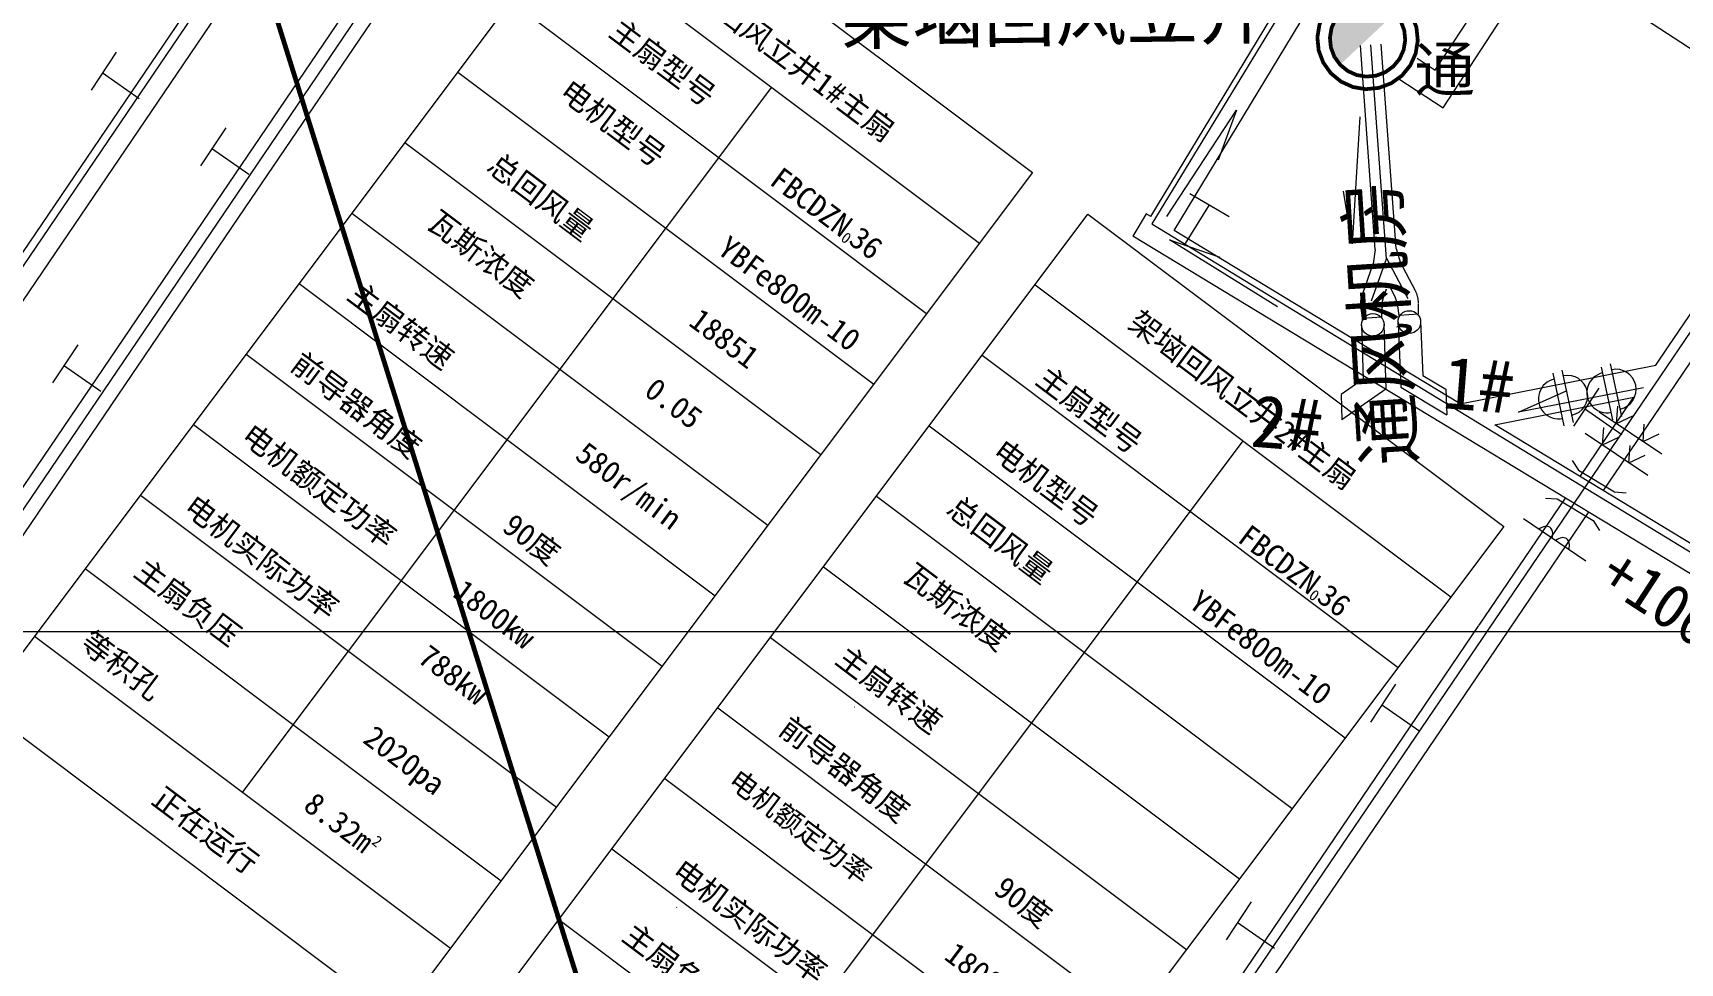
# Model space of a CAD drawing. Header units: inches. Extents: x 19725493 to 19730068, y 4137932 to 4142732.
# Drawn here: x 19727540.3 to 19727855.2, y 4140436.6 to 4140614.4 of the extents above; entities that cross this region are included whole.
import ezdxf

# ---------------------------------------------------------------- set-up
doc = ezdxf.new("R2010")
doc.units = ezdxf.units.IN
doc.header["$MEASUREMENT"] = 0
doc.layers.get('0').update_dxf_attribs({"lineweight": 0})
for name, color, linetype, lineweight in [('主要大巷', 7, 'Continuous', 0), ('保安煤柱', 7, 'Continuous', 0), ('煤巷', 7, 'Continuous', 0), ('竖井', 7, 'Continuous', 0), ('竖井，斜井名称', 7, 'Continuous', 0), ('经纬网', 7, 'Continuous', 0), ('通风系统图', 7, 'Continuous', 0), ('防尘', 7, 'Continuous', 0)]:
    doc.layers.add(name, color=color, linetype=linetype, lineweight=lineweight)
doc.styles.add('仿宋', font='')
doc.styles.add('宋体', font='')
doc.styles.add('黑体', font='')
doc.styles.get('仿宋').set_extended_font_data('仿宋')
doc.styles.get('宋体').set_extended_font_data('宋体')
doc.styles.get('黑体').set_extended_font_data('黑体')

# ---------------------------------------------------------------- blocks, each defined once
blk = doc.blocks.new('lr_block_89', base_point=(19727836.36, 4140550.78))
at = {"layer": '通风系统图', "color": 34, "linetype": 'Continuous', "lineweight": 9, "true_color": 0x994c00}
for p, q in [((19727833.02, 4140539.32), (19727830.89, 4140549.36)), ((19727834.75, 4140539.93), (19727832.61, 4140549.97))]:
    blk.add_line(p, q, dxfattribs=at)
for centre, start, end in [((19727831.92, 4140544.49), 102.0119, 282.0119), ((19727833.65, 4140545.1), 282.0119, 102.0119)]:
    blk.add_arc(centre, 3.85, start, end, dxfattribs=at)
blk = doc.blocks.new('lr_block_90', base_point=(19727845.61, 4140551.95))
at = {"layer": '通风系统图', "color": 34, "linetype": 'Continuous', "lineweight": 9, "true_color": 0x994c00}
for p, q in [((19727842.28, 4140540.48), (19727840.14, 4140550.53)), ((19727844.01, 4140541.1), (19727841.87, 4140551.14))]:
    blk.add_line(p, q, dxfattribs=at)
for centre, start, end in [((19727841.18, 4140545.66), 102.0119, 282.0119), ((19727842.9, 4140546.27), 282.0119, 102.0119)]:
    blk.add_arc(centre, 3.85, start, end, dxfattribs=at)
blk = doc.blocks.new('圆形竖井')
blk.add_hatch(color=0).paths.add_polyline_path([(-5.2, -3), (-5.6, -2.4), (-5.8, -1.55), (-6.05, -0.74), (-6, 0), (-5.8, 1.55), (-5.6, 2.4), (-4.24, 4.24), (-3, 5.2), (-2.02, 5.76), (-0.74, 6.05), (0.49, 6.05), (1.55, 5.8), (3, 5.2), (4.24, 4.24), (-4.24, -4.24)], flags=17)
at = {"color": 0, "const_width": 0.6}
for points in [[(8, 0), (7.73, 2.07), (6.93, 4), (5.66, 5.66), (4, 6.93), (2.07, 7.73), (0, 8), (-2.07, 7.73), (-4, 6.93), (-5.66, 5.66), (-6.93, 4), (-7.73, 2.07), (-8, 0), (-7.73, -2.07), (-6.93, -4), (-5.66, -5.66), (-4, -6.93), (-2.07, -7.73), (0, -8), (2.07, -7.73), (4, -6.93), (5.66, -5.66), (6.93, -4), (7.73, -2.07), (8, 0)], [(6, 0), (5.8, 1.55), (5.2, 3), (4.24, 4.24), (3, 5.2), (1.55, 5.8), (0, 6), (-1.55, 5.8), (-3, 5.2), (-4.24, 4.24), (-5.2, 3), (-5.8, 1.55), (-6, 0), (-5.8, -1.55), (-5.2, -3), (-4.24, -4.24), (-3, -5.2), (-1.55, -5.8), (0, -6), (1.55, -5.8), (3, -5.2), (4.24, -4.24), (5.2, -3), (5.8, -1.55), (6, 0)]]:
    blk.add_lwpolyline(points, dxfattribs=at)
blk = doc.blocks.new('lr_block_101', base_point=(19727805.9, 4140551.37))
at = {"layer": '通风系统图', "color": 7, "linetype": 'Continuous'}
for p, q in [((19727801.23, 4140559.06), (19727801.74, 4140546.7)), ((19727805.54, 4140559.24), (19727805.97, 4140548.91)), ((19727805.97, 4140548.91), (19727810.37, 4140546.29)), ((19727801.74, 4140546.7), (19727810.57, 4140541.44)), ((19727810.37, 4140546.29), (19727810.57, 4140541.44))]:
    blk.add_line(p, q, dxfattribs=at)
blk.add_circle((19727803.39, 4140559.15), 2.16, dxfattribs=at)
blk = doc.blocks.new('lr_block_102', base_point=(19727794.63, 4140550.62))
at = {"layer": '通风系统图', "color": 7, "linetype": 'Continuous'}
for p, q in [((19727794.24, 4140558.56), (19727794.55, 4140548.23)), ((19727798.55, 4140558.69), (19727798.92, 4140546.32)), ((19727794.55, 4140548.23), (19727790.35, 4140545.31)), ((19727790.35, 4140545.31), (19727790.49, 4140540.45)), ((19727798.92, 4140546.32), (19727790.49, 4140540.45))]:
    blk.add_line(p, q, dxfattribs=at)
blk.add_circle((19727796.4, 4140558.62), 2.16, dxfattribs=at)
blk = doc.blocks.new('lr_block_103', base_point=(19727805.9, 4140551.37))
at = {"layer": '通风系统图', "color": 7, "linetype": 'Continuous'}
for p, q in [((19727801.23, 4140559.06), (19727801.74, 4140546.7)), ((19727805.54, 4140559.24), (19727805.97, 4140548.91)), ((19727805.97, 4140548.91), (19727810.37, 4140546.29)), ((19727801.74, 4140546.7), (19727810.57, 4140541.44)), ((19727810.37, 4140546.29), (19727810.57, 4140541.44))]:
    blk.add_line(p, q, dxfattribs=at)
blk.add_circle((19727803.39, 4140559.15), 2.16, dxfattribs=at)
blk = doc.blocks.new('lr_block_104', base_point=(19727794.63, 4140550.62))
at = {"layer": '通风系统图', "color": 7, "linetype": 'Continuous'}
for p, q in [((19727794.24, 4140558.56), (19727794.55, 4140548.23)), ((19727798.55, 4140558.69), (19727798.92, 4140546.32)), ((19727794.55, 4140548.23), (19727790.35, 4140545.31)), ((19727790.35, 4140545.31), (19727790.49, 4140540.45)), ((19727798.92, 4140546.32), (19727790.49, 4140540.45))]:
    blk.add_line(p, q, dxfattribs=at)
blk.add_circle((19727796.4, 4140558.62), 2.16, dxfattribs=at)

msp = doc.modelspace()

# ---------------------------------------------------------------- linework, layer by layer
at = {"linetype": 'Continuous'}
for p, q in [((19727796.89, 4140572.99), (19727796.5, 4140570.28)), ((19727800.89, 4140573.22), (19727801.66, 4140570.65)), ((19727800.63, 4140564.05), (19727801.17, 4140562.23))]:
    msp.add_line(p, q, dxfattribs=at)
at = {"layer": '保安煤柱', "color": 1, "lineweight": 60, "true_color": 0xff0000, "flags": 128}
msp.add_lwpolyline([(19728059, 4140987), (19727660, 4140967), (19727685, 4140772), (19727564, 4140690), (19727674, 4140339), (19727994, 4140372), (19727989, 4140464), (19728125, 4140739), (19728122, 4140835), (19728059, 4140987)], dxfattribs=at)
at = {"layer": '煤巷', "lineweight": 9}
for p, q in [((19727503.58, 4140521.29), (19727607.24, 4140674.01)), ((19727507.88, 4140518.37), (19727611.54, 4140671.09)), ((19727576.53, 4140583.89), (19727630.48, 4140663.38)), ((19727580.83, 4140580.97), (19727634.79, 4140660.46)), ((19727808.35, 4140607.3), (19727816.78, 4140620.19)), ((19727809.86, 4140600.11), (19727821.13, 4140617.35)), ((19727852.86, 4140554.39), (19727881.02, 4140595.89)), ((19727469.77, 4140426.61), (19727576.53, 4140583.89)), ((19727463.92, 4140408.72), (19727580.83, 4140580.97)), ((19727753.11, 4140579.85), (19727750.52, 4140575.58)), ((19727813.13, 4140543.49), (19727781.43, 4140562.7)), ((19727902.85, 4140483.29), (19727778.84, 4140558.42)), ((19727850.12, 4140541.11), (19727857.21, 4140551.55)), ((19727850.5, 4140550.93), (19727852.86, 4140554.39)), ((19727813.13, 4140543.49), (19727850.5, 4140550.93)), ((19727819.72, 4140539.5), (19727846.34, 4140544.8)), ((19727836.04, 4140529.61), (19727845.77, 4140543.95)), ((19727845.77, 4140543.95), (19727846.34, 4140544.8)), ((19727905.44, 4140487.57), (19727819.72, 4140539.5)), ((19727840.49, 4140526.92), (19727850.12, 4140541.11)), ((19727816.75, 4140501.2), (19727833.22, 4140525.47)), ((19727821.05, 4140498.28), (19727837.68, 4140522.77)), ((19727754.8, 4140409.93), (19727816.7, 4140501.12)), ((19727759.15, 4140407.08), (19727821.05, 4140498.28))]:
    msp.add_line(p, q, dxfattribs=at)
at = {"layer": '煤巷', "lineweight": 9, "flags": 128}
for points in [[(19727753.97, 4140579.33), (19727779.46, 4140621.41)], [(19727840.54, 4140622.36), (19727881.02, 4140595.89)], [(19727758.42, 4140576.64), (19727783.8, 4140618.54)], [(19727804.9, 4140609.57), (19727808.35, 4140607.3)], [(19727801.39, 4140605.64), (19727809.86, 4140600.11)], [(19727753.97, 4140579.33), (19727753.11, 4140579.85)], [(19727781.43, 4140562.7), (19727758.42, 4140576.64)], [(19727778.84, 4140558.42), (19727750.52, 4140575.58)], [(19727834.54, 4140532.7), (19727835.74, 4140530.81), (19727842.6, 4140526.68), (19727844.83, 4140526.51)], [(19727829.45, 4140525.51), (19727831.68, 4140525.34), (19727838.54, 4140521.21), (19727839.74, 4140519.33)]]:
    msp.add_lwpolyline(points, dxfattribs=at)
at = {"layer": '经纬网', "color": 18, "lineweight": 9, "true_color": 0x260000, "flags": 128}
msp.add_lwpolyline([(19725999.81, 4140500), (19730000, 4140500)], dxfattribs=at)
at = {"layer": '通风系统图', "linetype": 'Continuous'}
for p, q in [((19727641.71, 4140633.89), (19727721.22, 4140574.23)), ((19727631.59, 4140620.42), (19727711.11, 4140560.75)), ((19727621.48, 4140606.94), (19727701, 4140547.27)), ((19727681.46, 4140604.06), (19727580.22, 4140469.16)), ((19727611.37, 4140593.46), (19727690.89, 4140533.8)), ((19727601.25, 4140579.98), (19727680.77, 4140520.32)), ((19727591.14, 4140566.5), (19727670.66, 4140506.84)), ((19727731.83, 4140566.27), (19727811.35, 4140506.6)), ((19727581.03, 4140553.03), (19727660.55, 4140493.36)), ((19727721.72, 4140552.79), (19727801.24, 4140493.13)), ((19727570.92, 4140539.55), (19727650.44, 4140479.88)), ((19727711.61, 4140539.31), (19727791.13, 4140479.65)), ((19727771.59, 4140536.44), (19727670.47, 4140401.66)), ((19727560.8, 4140526.07), (19727640.32, 4140466.41)), ((19727701.5, 4140525.84), (19727781.02, 4140466.17)), ((19727550.25, 4140512.01), (19727629.77, 4140452.34)), ((19727691.38, 4140512.36), (19727770.9, 4140452.69)), ((19727540.58, 4140499.11), (19727620.1, 4140439.45)), ((19727540.58, 4140499.11), (19727620.1, 4140439.45)), ((19727681.27, 4140498.88), (19727760.79, 4140439.21)), ((19727530.46, 4140485.64), (19727609.98, 4140425.97)), ((19727671.16, 4140485.4), (19727750.68, 4140425.74)), ((19727661.04, 4140471.92), (19727740.56, 4140412.26)), ((19727650.93, 4140458.45), (19727730.45, 4140398.78)), ((19727640.82, 4140444.97), (19727720.34, 4140385.3))]:
    msp.add_line(p, q, dxfattribs=at)
at = {"layer": '通风系统图', "color": 5, "linetype": 'Continuous', "lineweight": 20, "true_color": 0x0000ff}
for p, q in [((19727757.01, 4140579.32), (19727770.32, 4140599.66)), ((19727757.01, 4140579.32), (19727770.32, 4140599.66)), ((19727757.01, 4140579.32), (19727770.32, 4140599.66)), ((19727757.01, 4140579.32), (19727770.32, 4140599.66)), ((19727770.32, 4140599.66), (19727766.82, 4140590.12)), ((19727770.32, 4140599.66), (19727766.82, 4140590.12)), ((19727770.32, 4140599.66), (19727766.82, 4140590.12)), ((19727770.32, 4140599.66), (19727766.82, 4140590.12)), ((19727793.91, 4140598.39), (19727792.48, 4140574.13)), ((19727793.91, 4140598.39), (19727792.48, 4140574.13)), ((19727792.48, 4140574.13), (19727790.78, 4140584.14)), ((19727792.48, 4140574.13), (19727790.78, 4140584.14)), ((19727757.52, 4140574.85), (19727767.14, 4140571.58)), ((19727778.18, 4140562.04), (19727757.52, 4140574.85)), ((19727757.52, 4140574.85), (19727767.14, 4140571.58)), ((19727778.18, 4140562.04), (19727757.52, 4140574.85)), ((19727757.52, 4140574.85), (19727767.14, 4140571.58)), ((19727778.18, 4140562.04), (19727757.52, 4140574.85)), ((19727757.52, 4140574.85), (19727767.14, 4140571.58)), ((19727778.18, 4140562.04), (19727757.52, 4140574.85))]:
    msp.add_line(p, q, dxfattribs=at)
at = {"layer": '通风系统图', "color": 1, "linetype": 'Continuous', "lineweight": 20, "true_color": 0xff0000}
for p, q in [((19727848.14, 4140546.59), (19727824.29, 4140541.93)), ((19727824.29, 4140541.93), (19727833.57, 4140546.08))]:
    msp.add_line(p, q, dxfattribs=at)
at = {"layer": '通风系统图', "linetype": 'Continuous', "flags": 128}
for points in [[(19727530.46, 4140485.64), (19727651.82, 4140647.37), (19727731.34, 4140587.71), (19727609.98, 4140425.97)], [(19727620.59, 4140418.01), (19727741.95, 4140579.75), (19727821.47, 4140520.08), (19727700.11, 4140358.35)]]:
    msp.add_lwpolyline(points, dxfattribs=at)
at = {"layer": '通风系统图', "color": 18, "lineweight": 0, "true_color": 0x260000, "flags": 128}
for points in [[(19727796.89, 4140572.99), (19727794.04, 4140612)], [(19727796.89, 4140572.99), (19727794.04, 4140612)], [(19727799.02, 4140571.25), (19727796.03, 4140612.14)], [(19727799.02, 4140571.25), (19727796.03, 4140612.14)], [(19727800.89, 4140573.22), (19727798.03, 4140612.28)], [(19727800.89, 4140573.22), (19727798.03, 4140612.28)], [(19727794.42, 4140564.42), (19727796.5, 4140570.28)], [(19727794.42, 4140564.42), (19727796.5, 4140570.28)], [(19727799.02, 4140571.39), (19727796.09, 4140563.16)], [(19727799.02, 4140571.39), (19727803.08, 4140563.65)], [(19727804.55, 4140565.14), (19727801.66, 4140570.65)], [(19727794.15, 4140562.1), (19727794.14, 4140562.23), (19727794.13, 4140562.35), (19727794.12, 4140562.47), (19727794.12, 4140562.59), (19727794.11, 4140562.71), (19727794.11, 4140562.83), (19727794.12, 4140562.95), (19727794.12, 4140563.08), (19727794.13, 4140563.2), (19727794.14, 4140563.32), (19727794.16, 4140563.44), (19727794.17, 4140563.56), (19727794.19, 4140563.68), (19727794.21, 4140563.8), (19727794.24, 4140563.92), (19727794.27, 4140564.04), (19727794.3, 4140564.16), (19727794.33, 4140564.27), (19727794.37, 4140564.39), (19727794.4, 4140564.5)], [(19727798.43, 4140563.89), (19727799, 4140565.51)], [(19727798.45, 4140563.82), (19727799.03, 4140565.44)], [(19727799.83, 4140565.57), (19727800.63, 4140564.05)], [(19727799.83, 4140565.57), (19727800.63, 4140564.05)], [(19727799.85, 4140565.5), (19727800.65, 4140563.97)], [(19727805.14, 4140562.8), (19727805.14, 4140562.92), (19727805.13, 4140563.04), (19727805.12, 4140563.16), (19727805.11, 4140563.28), (19727805.1, 4140563.4), (19727805.08, 4140563.53), (19727805.06, 4140563.65), (19727805.04, 4140563.76), (19727805.01, 4140563.88), (19727804.98, 4140564), (19727804.95, 4140564.12), (19727804.92, 4140564.24), (19727804.88, 4140564.35), (19727804.84, 4140564.47), (19727804.8, 4140564.58), (19727804.76, 4140564.7), (19727804.71, 4140564.81), (19727804.66, 4140564.92), (19727804.61, 4140565.03), (19727804.55, 4140565.14)], [(19727794.45, 4140560.12), (19727794.15, 4140562.1)], [(19727794.47, 4140559.9), (19727794.18, 4140561.89)], [(19727794.47, 4140559.9), (19727794.18, 4140561.89)], [(19727798.43, 4140563.89), (19727798.4, 4140563.81), (19727798.37, 4140563.73), (19727798.35, 4140563.65), (19727798.32, 4140563.56), (19727798.3, 4140563.48), (19727798.28, 4140563.4), (19727798.26, 4140563.31), (19727798.25, 4140563.23), (19727798.23, 4140563.15), (19727798.22, 4140563.06), (19727798.2, 4140562.98), (19727798.19, 4140562.89), (19727798.18, 4140562.81), (19727798.17, 4140562.72), (19727798.17, 4140562.64), (19727798.16, 4140562.55), (19727798.16, 4140562.47), (19727798.15, 4140562.38), (19727798.15, 4140562.3), (19727798.17, 4140561.89)], [(19727798.16, 4140560.17), (19727798.17, 4140561.9)], [(19727798.16, 4140560.17), (19727798.17, 4140561.9)], [(19727801.45, 4140560.4), (19727801.17, 4140562.23)], [(19727801.45, 4140560.4), (19727801.17, 4140562.23)], [(19727805.15, 4140560.66), (19727805.16, 4140562.67)], [(19727805.15, 4140560.66), (19727805.16, 4140562.67)], [(19727794.47, 4140559.9), (19727798.16, 4140560.16)], [(19727794.47, 4140559.9), (19727798.16, 4140560.16)], [(19727805.15, 4140560.66), (19727801.46, 4140560.4)], [(19727805.15, 4140560.66), (19727801.46, 4140560.4)]]:
    msp.add_lwpolyline(points, dxfattribs=at)
at = {"layer": '通风系统图', "color": 18, "linetype": 'Continuous', "true_color": 0x260000, "flags": 128}
for points in [[(19727697.33, 4140485.57), (19727697.4, 4140485.61)], [(19727663.27, 4140447.22), (19727663.36, 4140447.28)], [(19727663.27, 4140447.22), (19727663.36, 4140447.28)], [(19727663.27, 4140447.22), (19727663.36, 4140447.28)], [(19727663.27, 4140447.22), (19727663.36, 4140447.28)], [(19727663.27, 4140447.22), (19727663.36, 4140447.28)], [(19727663.27, 4140447.22), (19727663.36, 4140447.28)], [(19727663.27, 4140447.22), (19727663.36, 4140447.28)], [(19727663.27, 4140447.22), (19727663.36, 4140447.28)]]:
    msp.add_lwpolyline(points, dxfattribs=at)
at = {"layer": '防尘', "color": 5, "linetype": 'Continuous', "lineweight": 20, "true_color": 0x0000ff}
for p, q in [((19726927.15, 4139669.15), (19727657.5, 4140745.4)), ((19726927.15, 4139669.15), (19727657.5, 4140745.4)), ((19726927.15, 4139669.15), (19727657.5, 4140745.4)), ((19726927.15, 4139669.15), (19727657.5, 4140745.4)), ((19727474.91, 4140429.94), (19727679.39, 4140731.05)), ((19727676.85, 4140291.65), (19727883.98, 4140596.8))]:
    msp.add_line(p, q, dxfattribs=at)
at = {"layer": '防尘', "color": 36, "linetype": 'Continuous', "lineweight": 15, "true_color": 0x7f3f00}
for p, q in [((19727783.38, 4140625.85), (19727754.14, 4140577.9)), ((19727783.38, 4140625.85), (19727754.14, 4140577.9)), ((19727783.38, 4140625.85), (19727754.14, 4140577.9)), ((19727783.38, 4140625.85), (19727754.14, 4140577.9)), ((19727754.14, 4140577.9), (19728153.67, 4140334.6)), ((19727754.14, 4140577.9), (19728153.67, 4140334.6)), ((19727754.14, 4140577.9), (19728153.67, 4140334.6)), ((19727754.14, 4140577.9), (19728153.67, 4140334.6))]:
    msp.add_line(p, q, dxfattribs=at)
at = {"layer": '防尘', "color": 7, "linetype": 'Continuous', "lineweight": 15}
for p, q in [((19727551.43, 4140603.49), (19727556.25, 4140610.76)), ((19727551.43, 4140603.49), (19727556.25, 4140610.76)), ((19727551.43, 4140603.49), (19727556.25, 4140610.76)), ((19727551.43, 4140603.49), (19727556.25, 4140610.76)), ((19727560.59, 4140601.84), (19727553.49, 4140606.81)), ((19727560.59, 4140601.84), (19727553.49, 4140606.81)), ((19727560.59, 4140601.84), (19727553.49, 4140606.81)), ((19727560.59, 4140601.84), (19727553.49, 4140606.81)), ((19727572.35, 4140589.03), (19727577.17, 4140596.29)), ((19727572.35, 4140589.03), (19727577.17, 4140596.29)), ((19727572.35, 4140589.03), (19727577.17, 4140596.29)), ((19727572.35, 4140589.03), (19727577.17, 4140596.29)), ((19727581.52, 4140587.37), (19727574.42, 4140592.35)), ((19727581.52, 4140587.37), (19727574.42, 4140592.35)), ((19727581.52, 4140587.37), (19727574.42, 4140592.35)), ((19727581.52, 4140587.37), (19727574.42, 4140592.35)), ((19727761.45, 4140583.75), (19727768.97, 4140579.34)), ((19727761.45, 4140583.75), (19727768.97, 4140579.34)), ((19727761.45, 4140583.75), (19727768.97, 4140579.34)), ((19727761.45, 4140583.75), (19727768.97, 4140579.34)), ((19727760.63, 4140574.19), (19727765.21, 4140581.55)), ((19727760.63, 4140574.19), (19727765.21, 4140581.55)), ((19727760.63, 4140574.19), (19727765.21, 4140581.55)), ((19727760.63, 4140574.19), (19727765.21, 4140581.55)), ((19727544.06, 4140547.52), (19727548.87, 4140554.78)), ((19727544.06, 4140547.52), (19727548.87, 4140554.78)), ((19727544.06, 4140547.52), (19727548.87, 4140554.78)), ((19727544.06, 4140547.52), (19727548.87, 4140554.78)), ((19727553.22, 4140545.87), (19727546.12, 4140550.84)), ((19727553.22, 4140545.87), (19727546.12, 4140550.84)), ((19727553.22, 4140545.87), (19727546.12, 4140550.84)), ((19727553.22, 4140545.87), (19727546.12, 4140550.84)), ((19727834.84, 4140539.24), (19727839.66, 4140546.51)), ((19727834.84, 4140539.24), (19727839.66, 4140546.51)), ((19727834.84, 4140539.24), (19727839.66, 4140546.51)), ((19727834.84, 4140539.24), (19727839.66, 4140546.51)), ((19727844, 4140537.59), (19727836.91, 4140542.56)), ((19727844, 4140537.59), (19727836.91, 4140542.56)), ((19727844, 4140537.59), (19727836.91, 4140542.56)), ((19727844, 4140537.59), (19727836.91, 4140542.56)), ((19727843.02, 4140539.75), (19727843.27, 4140543.05)), ((19727843.02, 4140539.75), (19727843.27, 4140543.05)), ((19727843.02, 4140539.75), (19727843.27, 4140543.05)), ((19727843.02, 4140539.75), (19727843.27, 4140543.05)), ((19727851.68, 4140533.9), (19727839.71, 4140541.91)), ((19727851.68, 4140533.9), (19727839.71, 4140541.91)), ((19727851.68, 4140533.9), (19727839.71, 4140541.91)), ((19727851.68, 4140533.9), (19727839.71, 4140541.91)), ((19727840.32, 4140535.69), (19727840.56, 4140538.98)), ((19727840.32, 4140535.69), (19727840.56, 4140538.98)), ((19727840.32, 4140535.69), (19727840.56, 4140538.98)), ((19727840.32, 4140535.69), (19727840.56, 4140538.98)), ((19727843.02, 4140539.75), (19727846.13, 4140541.23)), ((19727843.02, 4140539.75), (19727846.13, 4140541.23)), ((19727843.02, 4140539.75), (19727846.13, 4140541.23)), ((19727843.02, 4140539.75), (19727846.13, 4140541.23)), ((19727848.07, 4140536.3), (19727848.32, 4140539.6)), ((19727848.07, 4140536.3), (19727848.32, 4140539.6)), ((19727848.07, 4140536.3), (19727848.32, 4140539.6)), ((19727848.07, 4140536.3), (19727848.32, 4140539.6)), ((19727848.97, 4140529.84), (19727837, 4140537.85)), ((19727848.97, 4140529.84), (19727837, 4140537.85)), ((19727848.97, 4140529.84), (19727837, 4140537.85)), ((19727848.97, 4140529.84), (19727837, 4140537.85)), ((19727840.32, 4140535.69), (19727843.42, 4140537.17)), ((19727840.32, 4140535.69), (19727843.42, 4140537.17)), ((19727840.32, 4140535.69), (19727843.42, 4140537.17)), ((19727840.32, 4140535.69), (19727843.42, 4140537.17)), ((19727848.07, 4140536.3), (19727851.18, 4140537.79)), ((19727848.07, 4140536.3), (19727851.18, 4140537.79)), ((19727848.07, 4140536.3), (19727851.18, 4140537.79)), ((19727848.07, 4140536.3), (19727851.18, 4140537.79)), ((19727845.37, 4140532.24), (19727845.61, 4140535.54)), ((19727845.37, 4140532.24), (19727845.61, 4140535.54)), ((19727845.37, 4140532.24), (19727845.61, 4140535.54)), ((19727845.37, 4140532.24), (19727845.61, 4140535.54)), ((19727845.37, 4140532.24), (19727848.47, 4140533.72)), ((19727845.37, 4140532.24), (19727848.47, 4140533.72)), ((19727845.37, 4140532.24), (19727848.47, 4140533.72)), ((19727845.37, 4140532.24), (19727848.47, 4140533.72)), ((19727837.16, 4140513.45), (19727825.24, 4140521.52)), ((19727837.16, 4140513.45), (19727825.24, 4140521.52)), ((19727837.16, 4140513.45), (19727825.24, 4140521.52)), ((19727837.16, 4140513.45), (19727825.24, 4140521.52)), ((19727796.02, 4140482.66), (19727800.84, 4140489.92)), ((19727796.02, 4140482.66), (19727800.84, 4140489.92)), ((19727796.02, 4140482.66), (19727800.84, 4140489.92)), ((19727796.02, 4140482.66), (19727800.84, 4140489.92)), ((19727805.19, 4140481.01), (19727798.09, 4140485.98)), ((19727805.19, 4140481.01), (19727798.09, 4140485.98)), ((19727805.19, 4140481.01), (19727798.09, 4140485.98)), ((19727805.19, 4140481.01), (19727798.09, 4140485.98)), ((19727768.43, 4140441.04), (19727773.24, 4140448.31)), ((19727768.43, 4140441.04), (19727773.24, 4140448.31)), ((19727768.43, 4140441.04), (19727773.24, 4140448.31)), ((19727768.43, 4140441.04), (19727773.24, 4140448.31)), ((19727777.59, 4140439.39), (19727770.49, 4140444.36)), ((19727777.59, 4140439.39), (19727770.49, 4140444.36)), ((19727777.59, 4140439.39), (19727770.49, 4140444.36)), ((19727777.59, 4140439.39), (19727770.49, 4140444.36))]:
    msp.add_line(p, q, dxfattribs=at)
for centre in [(19727828.67, 4140517.57), (19727828.67, 4140517.57), (19727828.67, 4140517.57), (19727828.67, 4140517.57), (19727831.86, 4140515.41), (19727831.86, 4140515.41), (19727831.86, 4140515.41), (19727831.86, 4140515.41)]:
    msp.add_ellipse(centre, major_axis=(1.59, 2.34), ratio=0.616162, start_param=5.207066, end_param=7.359305, dxfattribs=at)

# ---------------------------------------------------------------- block references
at = {"layer": '通风系统图', "xscale": 1.2, "yscale": 1.2, "rotation": 358.1833666633333}
msp.add_blockref('圆形竖井', (19727795.41, 4140613.26), dxfattribs=at)
at = {"layer": '通风系统图'}
for name, p in [('lr_block_101', (19727805.9, 4140551.37)), ('lr_block_103', (19727805.9, 4140551.37)), ('lr_block_102', (19727794.63, 4140550.62)), ('lr_block_104', (19727794.63, 4140550.62)), ('lr_block_89', (19727836.36, 4140550.78)), ('lr_block_90', (19727845.61, 4140551.95))]:
    msp.add_blockref(name, p, dxfattribs=at)

# ---------------------------------------------------------------- texts
at = {"layer": '主要大巷', "color": 18, "true_color": 0x260000, "style": '仿宋'}
msp.add_text('+1065辅助水平二采区南回风巷', height=8.5, rotation=326.9145, dxfattribs=at).set_placement((19727839.12, 4140509.23))
at = {"layer": '竖井', "color": 7, "style": '黑体'}
msp.add_text('架垴回风立井', height=10, rotation=0.8244, dxfattribs=at).set_placement((19727694.79, 4140612.36))
at = {"layer": '竖井，斜井名称', "color": 7, "style": '黑体'}
msp.add_text('通', height=8.5, dxfattribs=at).set_placement((19727804.36, 4140603.21))
at = {"layer": '通风系统图', "color": 18, "true_color": 0x260000, "style": '仿宋'}
msp.add_text('通风机房', height=10, rotation=93.5863, dxfattribs=at).set_placement((19727804.56, 4140532.08))
at = {"layer": '通风系统图', "style": '宋体'}
for s, p in [('1#', (19727809.47, 4140542.71)), ('1#', (19727809.47, 4140542.71)), ('2#', (19727772.85, 4140535.36)), ('2#', (19727772.85, 4140535.36))]:
    msp.add_text(s, height=10, rotation=355.4804, dxfattribs=at).set_placement(p)
at = {"layer": '通风系统图', "color": 7, "attachment_point": 1, "style": '宋体'}
for s, insert, char_height, width, rotation in [('\\pxsm0.8862,ql;架垴回风立井1#主扇\\P', (19727663.68, 4140628.2), 4.2675, 57.3195, 323.1184), ('\\pxsm0.8862,ql;主扇型号\\P', (19727652.67, 4140617.44), 4.2675, 26.159, 323.1184), ('\\pxsm0.8862,ql;电机型号\\P', (19727643.12, 4140605.85), 4.2675, 25.7531, 323.1184), ('\\pxsm0.8862,ql;总回风量\\P\\P\\P', (19727629.32, 4140591.81), 4.2675, 40.7708, 323.1184), ('\\A1;\\pxsm0.8862,ql;FBCDZN\\L{\\H0.5x;\\S^ 0;}\\l36\\P\\P\\P', (19727683.41, 4140589.04), 4.2675, 47.1184, 323.1184), ('\\pxsm0.8862,ql;瓦斯浓度\\P\\P\\P', (19727617.85, 4140580.91), 4.2675, 40.7064, 323.1184), ('\\pxsm0.8862,ql;YBFe800m-10\\P\\P\\P', (19727673.4, 4140575.88), 4.2675, 50.1593, 323.1184), ('\\pxsm0.8862,ql;主扇转速 \\P\\P\\P', (19727602.62, 4140567.18), 4.2675, 40.938, 323.1184), ('\\pxsm0.8862,ql;\\H4.2675;18851\\H3.2915172312;\\P', (19727667.95, 4140562.09), 3.2915, 36.3423, 323.1084), ('\\pxsm0.8862,ql;架垴回风立井2#主扇\\P', (19727751.91, 4140561.71), 4.2675, 56.9835, 323.1184), ('\\pxsm0.8862,ql;前导器角度\\P\\P\\P', (19727591.75, 4140553.75), 4.2675, 46.9683, 323.1184), ('\\pxsm0.8862,ql;\\C7;\\H4.2675;0.05\\H3.2915172312;\\C256;\\P\\P\\P', (19727659.41, 4140548.81), 3.2915, 38.6877, 323.1084), ('\\pxsm0.8862,ql;主扇型号\\P\\P\\P', (19727734.25, 4140551), 4.2675, 40.7965, 323.1184), ('\\pxsm0.8862,ql;电机额定功率\\P\\P\\P', (19727582.27, 4140540.06), 4.2675, 52.471, 323.1184), ('\\pxsm0.8862,ql;580r/min\\P\\P\\P', (19727646.2, 4140536.57), 4.2675, 40.9209, 323.1084), ('\\pxsm0.8862,ql;电机型号\\P\\P\\P', (19727725.89, 4140537.04), 4.2675, 40.1532, 323.1184), ('\\pxsm0.8862,ql;电机实际功率\\P\\P\\P', (19727571.27, 4140526.45), 4.2675, 52.471, 323.1184), ('\\pxsm0.8862,ql;总回风量\\P\\P\\P', (19727717.17, 4140526.27), 4.2675, 40.7708, 323.1184), ('\\pxsm0.8862,ql;90度\\P\\P\\P', (19727632.27, 4140522.82), 4.2675, 28.6502, 323.1184), ('\\A1;\\pxsm0.8862,ql;FBCDZN\\L{\\H0.5x;\\S^ 0;}\\l36\\P', (19727772.89, 4140520.72), 4.2675, 47.1184, 323.1184), ('\\pxsm0.8862,ql;主扇负压\\P\\P\\P', (19727561.85, 4140514.25), 4.2675, 40.8909, 323.1184), ('\\pxsm0.8862,ql;瓦斯浓度\\P\\P\\P', (19727708.82, 4140513.42), 4.2675, 40.7064, 323.1184), ('\\pxsm0.8862,ql;1800kw\\P\\P\\P', (19727622.83, 4140510.24), 4.2675, 34.6547, 323.1184), ('\\pxsm0.8862,ql;YBFe800m-10\\P\\P\\P', (19727763.53, 4140508.25), 4.2675, 50.1593, 323.1184), ('\\pxsm0.8862,ql;等积孔\\P\\P\\P', (19727551.52, 4140500.48), 4.2675, 34.8177, 323.1184), ('\\pxsm0.8862,ql;\\C7;788\\C256;kw\\P\\P\\P', (19727616.1, 4140497.77), 4.2675, 34.6547, 323.1084), ('\\pxsm0.8862,ql;主扇转速 \\P\\P\\P', (19727695.95, 4140497.55), 4.2675, 40.938, 323.1184), ('\\pxsm0.8862,ql;前导器角度\\P\\P\\P', (19727685.08, 4140484.11), 4.2675, 46.9683, 323.1184), ('\\pxsm0.8862,ql;\\H4.2675;2020pa\\H3.2915172312;\\P', (19727605.65, 4140482.35), 3.2915, 18.7294, 323.1084), ('\\pxsm0.8862,ql;电机额定功率\\P\\P\\P', (19727675.2, 4140473.94), 3.9372, 48.4092, 323.1184), ('\\pxsm0.8862,ql;正在运行\\P\\P\\P', (19727565.23, 4140470.73), 4.2675, 40.8437, 323.1084), ('\\A1;\\pxsm0.8862,ql;\\H4.2675;8.32m{\\H0.5x;\\S2^ ;}\\H3.2915172312; \\P', (19727594.51, 4140469.91), 3.2915, 19.888, 323.1084), ('\\pxsm0.8862,ql;电机实际功率\\P\\P\\P', (19727664.6, 4140456.82), 4.2675, 52.471, 323.1184), ('\\pxsm0.8862,ql;90度\\P\\P\\P', (19727726.23, 4140453.5), 4.2675, 28.6502, 323.1184), ('\\pxsm0.8862,ql;主扇负压\\P\\P\\P', (19727655.18, 4140444.62), 4.2675, 40.8909, 323.1184), ('\\pxsm0.8862,ql;1800kw\\P\\P\\P', (19727716.79, 4140440.92), 4.2675, 34.6547, 323.1184)]:
    msp.add_mtext(s, dxfattribs=dict(at, insert=insert, char_height=char_height, width=width, rotation=rotation))

doc.saveas('drawing.dxf')
